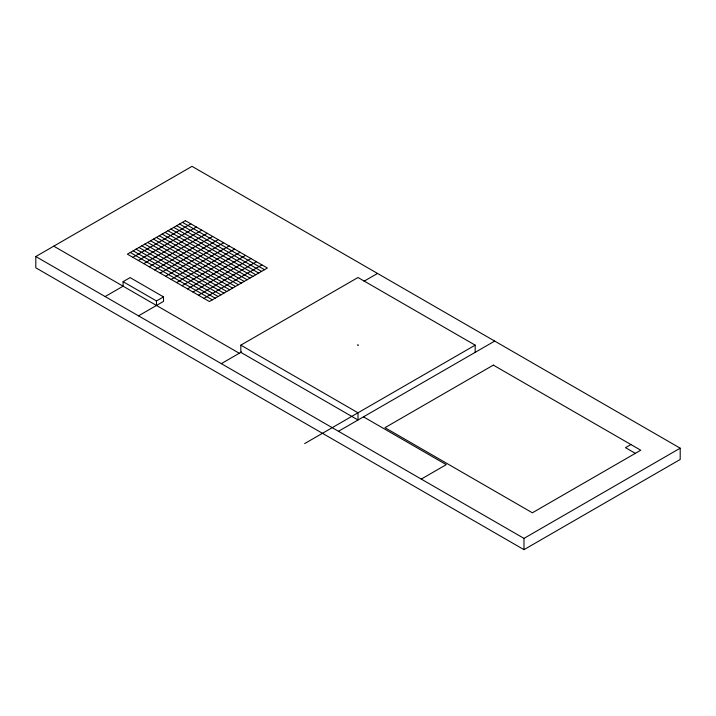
<?xml version="1.0" encoding="UTF-8"?>
<svg xmlns="http://www.w3.org/2000/svg" width="716" height="716" viewBox="0 0 716 716"><rect width="100%" height="100%" fill="white"/><g stroke="black" fill="none" stroke-linecap="round" stroke-linejoin="round"><path stroke-width="1.07" d="M35.8 256.534L192.022 166.345L680.2 448.189L680.2 459.466L523.978 549.655L35.8 267.811L35.8 256.534L523.978 538.387L680.2 448.189M132.854 257.321L190.85 223.839M138.322 260.481L196.318 226.999M143.782 263.64L201.778 230.149M105.118 296.558L123.089 286.185L123.089 281.674L130.115 277.62L163.508 296.898L163.508 301.4L138.51 315.837M149.25 266.791L207.246 233.309M154.719 269.95L212.715 236.468M160.187 273.109L218.183 239.627M165.656 276.26L223.652 242.778M171.124 279.419L229.12 245.937M176.592 282.578L234.588 249.096M182.061 285.738L240.057 252.247M123.089 281.674L156.482 300.953L163.508 296.898M187.529 288.888L245.525 255.406M192.998 292.047L250.994 258.565M198.466 295.207L256.462 261.716M203.926 298.357L261.922 264.875M240.836 345.148L358 412.792L358 420.006L240.836 352.361L240.836 345.148L358 277.504L475.164 345.148L475.164 352.361M221.307 363.639L241.56 351.95M364.023 281.236L377.529 273.449M357.83 344.969L358.322 345.246L357.758 345.067M304.649 443.589L475.164 345.148M338.471 431.283L494.693 341.085M421.268 479.085L446.265 464.648L363.468 416.846M630.93 444.546L625.507 447.679L635.334 453.353M182.482 222.354L264.49 269.708M179.582 224.027L261.591 271.382M176.682 225.701L258.691 273.056M173.782 227.384L255.791 274.729M170.882 229.057L252.891 276.403M167.983 230.731L249.991 278.077M165.083 232.405L247.092 279.75M162.183 234.078L244.192 281.424M159.283 235.752L241.292 283.097M156.383 237.426L238.392 284.771M153.484 239.099L235.492 286.454M150.584 240.773L232.593 288.127M147.684 242.447L229.693 289.801M144.784 244.12L226.793 291.475M141.884 245.794L223.893 293.148M138.985 247.468L220.993 294.822M136.085 249.141L218.094 296.496M133.185 250.815L215.194 298.169M130.285 252.488L212.294 299.843M53.763 246.161L239.278 353.265M523.978 538.387L523.978 549.655M156.482 300.953L156.482 305.464M185.381 220.68L127.385 254.162L209.394 301.517L267.39 268.035L185.381 220.68M493.342 365.115L384.966 427.685L532.373 512.79L640.757 450.221L493.342 365.115"/></g></svg>
